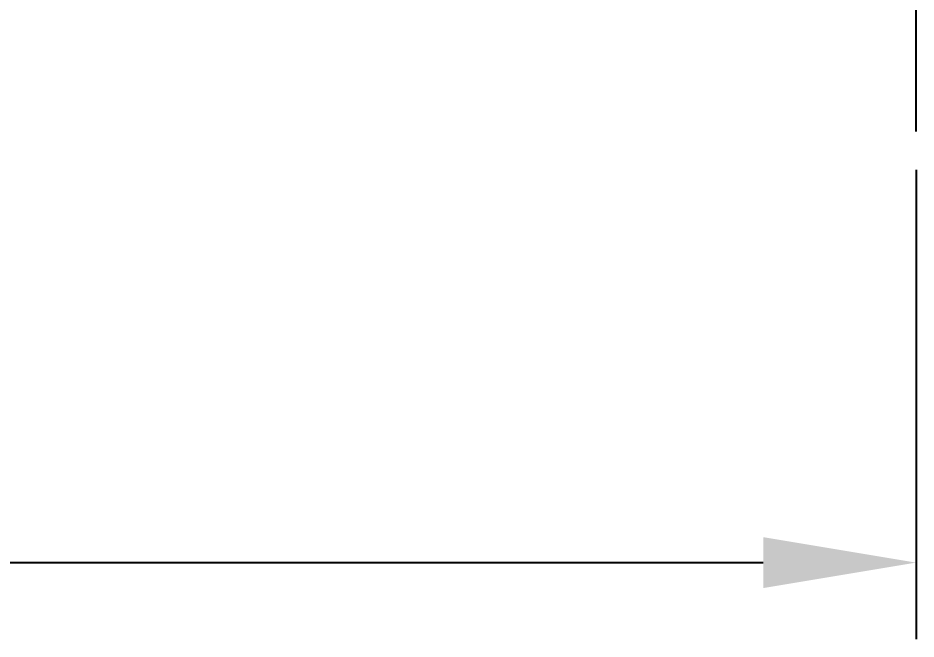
# Model space of a CAD drawing. Header units: millimetres. Extents: x 2300.5 to 2387.2, y 1253.4 to 1329.6.
# Drawn here: x 2356.29 to 2370.98, y 1254.2 to 1264.36 of the extents above; entities that cross this region are included whole.
import ezdxf

# ---------------------------------------------------------------- set-up
doc = ezdxf.new("R2010")
doc.units = ezdxf.units.MM
doc.layers.add('PDF1_0', color=7, linetype='Continuous')
doc.styles.get("Standard").update_dxf_attribs({"font": 'simsun.ttc'})
doc.dimstyles.new('ISO-25', dxfattribs={"dimtxt": 2.5, "dimasz": 2.5, "dimexe": 1.25, "dimexo": 0.625, "dimtad": 1, "dimtxsty": 'Standard', "dimcen": 2.5, "dimadec": 0, "dimazin": 0, "dimtfac": 1, "dimtmove": 0, "dimatfit": 3, "dimfxl": 1, "dimarcsym": 0})

# ---------------------------------------------------------------- blocks, each defined once
blk = doc.blocks.new('*D2')
at = {"color": 0, "lineweight": -2}
for p, q in [((2315.76, 1261.873), (2315.76, 1254.199)), ((2370.975, 1261.873), (2370.975, 1254.199)), ((2318.26, 1255.449), (2368.475, 1255.449))]:
    blk.add_line(p, q, dxfattribs=at)
at = {"color": 0}
for points in [[(2318.26, 1255.866), (2318.26, 1255.033), (2315.76, 1255.449)], [(2368.475, 1255.033), (2368.475, 1255.866), (2370.975, 1255.449)]]:
    blk.add_solid(points, dxfattribs=at)
at = {"layer": 'Defpoints', "color": 0}
for p in [(2315.76, 1262.498), (2370.975, 1262.498), (2370.975, 1255.449)]:
    blk.add_point(p, dxfattribs=at)
at = {"color": 0, "insert": (2343.368, 1257.534), "char_height": 2.5, "attachment_point": 5}
blk.add_mtext('55,22', dxfattribs=at)

msp = doc.modelspace()

# ---------------------------------------------------------------- linework, layer by layer
at = {"layer": 'PDF1_0', "color": 9, "true_color": 0xc0c0c0}
msp.add_lwpolyline([(2370.975, 1262.498), (2370.975, 1268.718)], dxfattribs=at)

# ---------------------------------------------------------------- dimensions: what is measured, and where the dimension line sits
dim = msp.add_linear_dim(base=(2370.9754, 1255.4495), p1=(2315.7596, 1262.4977), p2=(2370.9754, 1262.4977), dimstyle='ISO-25')
dim.commit()
dim.dimension.update_dxf_attribs({"geometry": '*D2', "text_midpoint": (2343.3675, 1257.534)})

doc.saveas('drawing.dxf')
